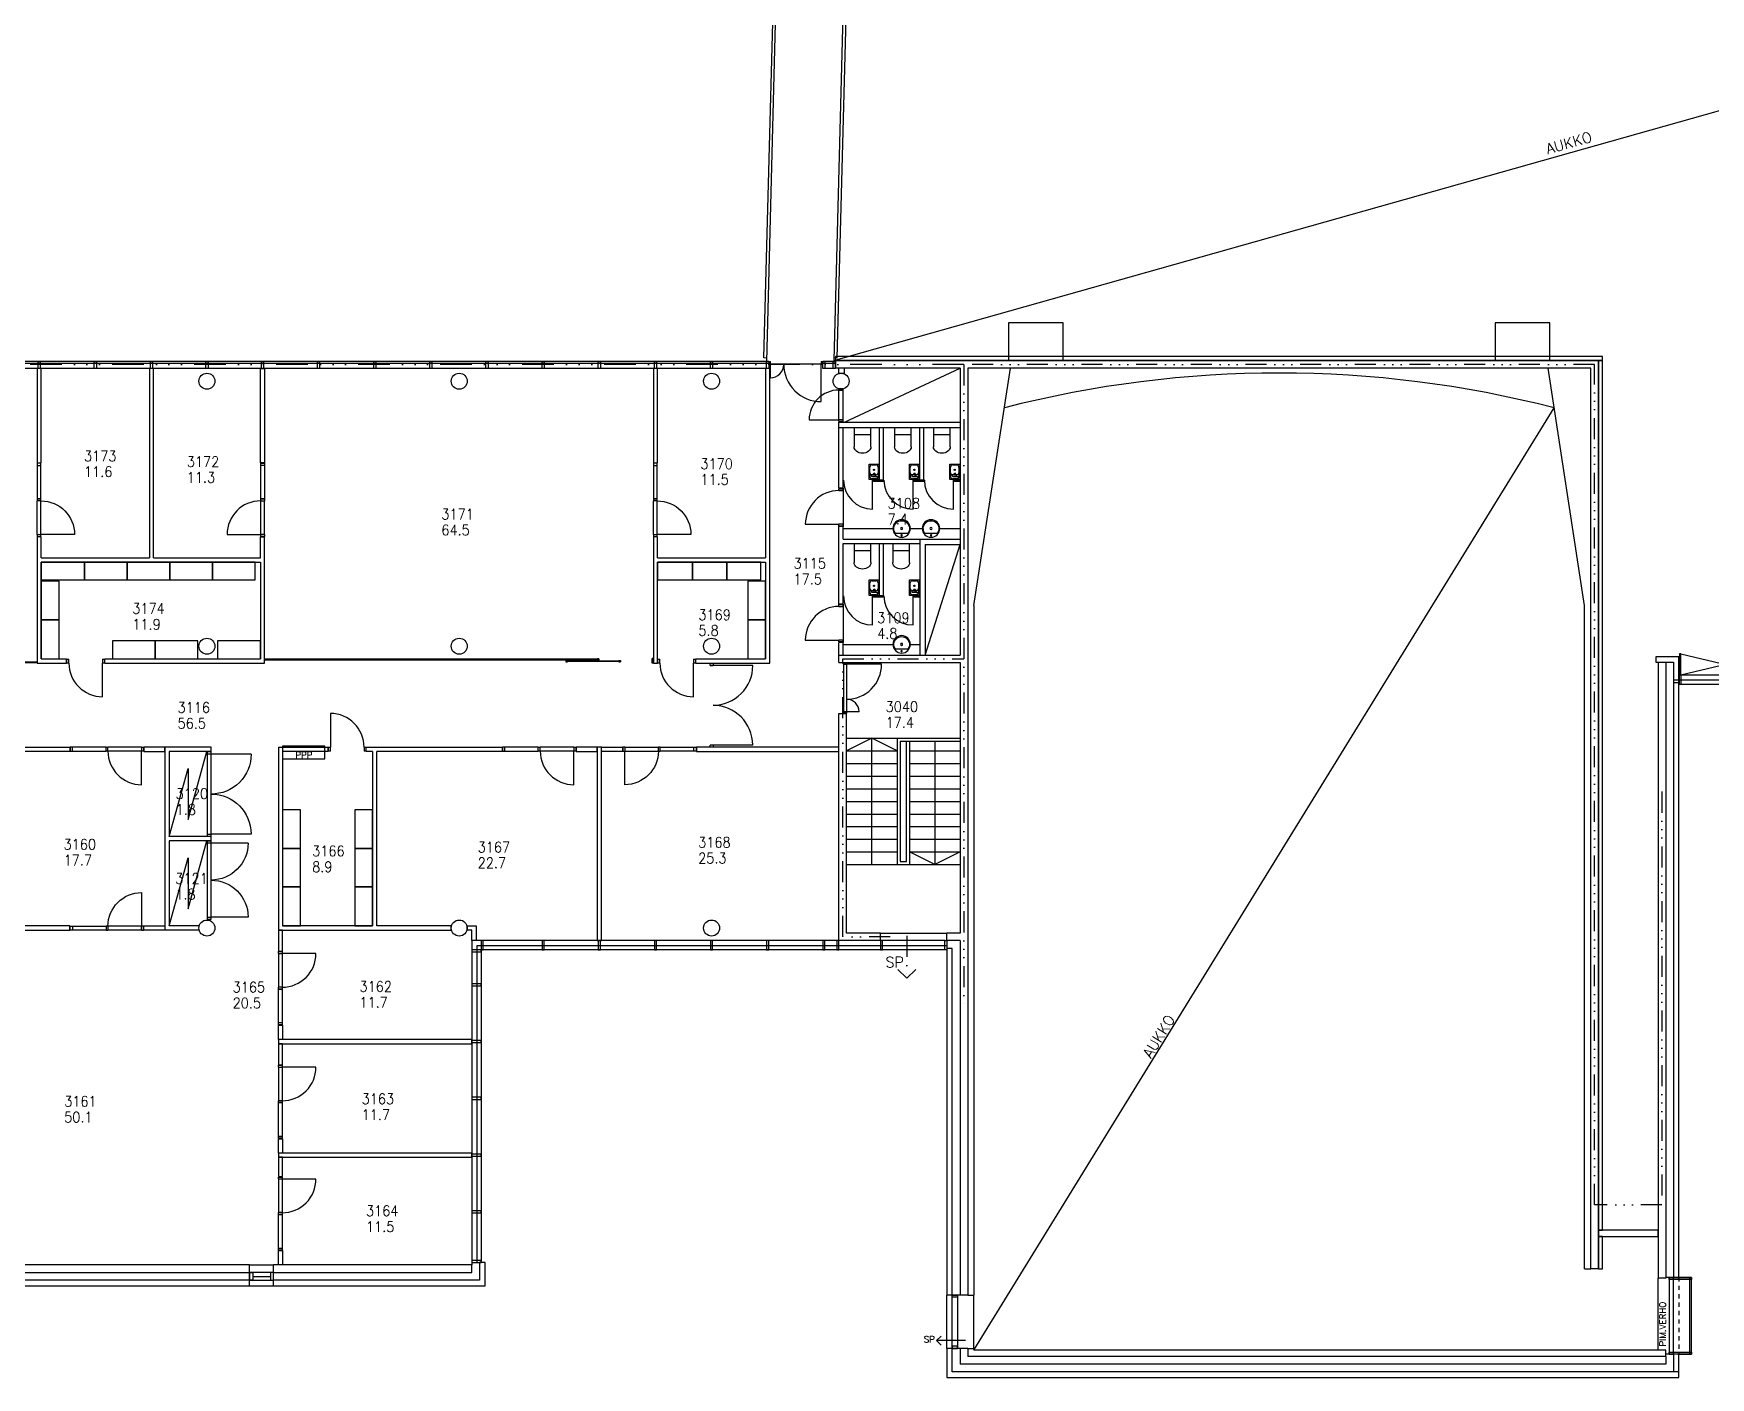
# Model space of a CAD drawing. Extents: x -405 to 153753, y -2585 to 66147.
# Drawn here: x 79876 to 119754, y -2585 to 29366 of the extents above; entities that cross this region are included whole.
import ezdxf
from ezdxf.enums import TextEntityAlignment as Align

# ---------------------------------------------------------------- set-up
doc = ezdxf.new("R2010")
doc.units = 0
doc.header["$LTSCALE"] = 100
doc.header["$MEASUREMENT"] = 0
doc.linetypes.add('KL', pattern=[2, 1, -1])
doc.linetypes.add('PALOALUE', pattern=[13, 5, -2, 0, -2, 0, -2, 0, -2])
doc.layers.get('0').update_dxf_attribs({"linetype": 'CONTINUOUS'})
for name, color, linetype in [('ART1100T0', 7, 'CONTINUOUS'), ('ART1100T3', 7, 'CONTINUOUS'), ('ART1100TB', 7, 'CONTINUOUS'), ('M00402', 8, 'CONTINUOUS'), ('M06001', 7, 'CONTINUOUS'), ('M06037', 8, 'CONTINUOUS'), ('M06041', 8, 'CONTINUOUS'), ('M06051', 3, 'CONTINUOUS'), ('m06080', 8, 'CONTINUOUS'), ('M06081', 8, 'CONTINUOUS'), ('PALOOS', 1, 'PALOALUE')]:
    doc.layers.add(name, color=color, linetype=linetype)
doc.styles.add('ROMANS', font='romans.shx')
doc.styles.get("Standard").update_dxf_attribs({"font": 'simplex.shx'})

# ---------------------------------------------------------------- blocks, each defined once
blk = doc.blocks.new('SALAMA')
at = {"layer": 'M00402'}
blk.add_lwpolyline([(0, 0), (0.5, 0.8), (0.5, 0.2), (1, 1)], dxfattribs=at)
blk = doc.blocks.new('LVIIST')
for p, q in [((-0.5, 0.02), (-0.5, 0.761)), ((0.5, 0.761), (0.5, 0.02)), ((-0.5, 0.283), (0.5, 0.283)), ((0.5, 0.02), (-0.5, 0.02))]:
    blk.add_line(p, q)
blk.add_ellipse((0, 0.761), major_axis=(-0.5, 0), ratio=0.517739, start_param=3.141593, end_param=6.283185)
at = {"width": 0.76195, "flags": 1}
blk.add_attdef('LVIKAL', text='', height=0.212, dxfattribs=at).set_placement((-0.389, 0.05), (0.379, 0.05), align=Align.FIT)
blk = doc.blocks.new('KKUPPI_P')
at = {"linetype": 'Continuous'}
for p, q in [((-380, -245), (-380, -10)), ((-380, -10), (-10, -10)), ((-10, -245), (-380, -245)), ((-360, -175), (-360, -80)), ((-310, -30), (-175, -30)), ((-175, -225), (-310, -225)), ((-175, -30), (-80, -30)), ((-175, -225), (-80, -225)), ((-125, -80), (-125, -175)), ((-30, -80), (-30, -175)), ((-10, -10), (-10, -245))]:
    blk.add_line(p, q, dxfattribs=at)
for p, q in [((-168, -110), (-125, -153)), ((-80, -65), (-163, -148)), ((-151, -93), (-108, -136)), ((-80, -65), (-80, -167))]:
    blk.add_line(p, q)
for centre, radius in [((-242, -128), 14.1), ((-80, -65), 10)]:
    blk.add_circle(centre, radius, dxfattribs=at)
for centre, start, end in [((-310, -80), 90, 180), ((-310, -175), 180, 270), ((-175, -80), 0, 90), ((-175, -175), 270, 0), ((-80, -80), 0, 90), ((-80, -175), 270, 0)]:
    blk.add_arc(centre, 50, start, end, dxfattribs=at)
at = {"extrusion": (0, 0, -1)}
for centre, major_axis, start_param, end_param in [((-119, -189), (-13.3, 12.5), -1.446157, 1.474955), ((-125, -203), (-5.71, 5.37), 0.050634, 6.193979), ((-100, -163), (-15.7, 14.8), 2.496992, 4.616547)]:
    blk.add_ellipse(centre, major_axis=major_axis, ratio=0.8, start_param=start_param, end_param=end_param, dxfattribs=at)
blk = doc.blocks.new('pyöreä_allas')
blk.add_lwpolyline([(63, 322, 2.070197), (352, 322)], format="xyb", close=True)
for centre, radius in [((207, 207), 208), ((207, 207), 25), ((207, 367), 15)]:
    blk.add_circle(centre, radius)
blk = doc.blocks.new('VAR1X1')
blk.add_lwpolyline([(-0.168, -0.256), (0.832, -0.256), (0.832, 0.744), (-0.168, 0.744)], close=True)
blk = doc.blocks.new('aioa_huone')
at = {"layer": 'ART1100T0', "width": 0.9}
blk.add_attdef('HNENUM', (56, 73), '', height=250, dxfattribs=at)
at = {"layer": 'ART1100T3', "width": 0.9}
blk.add_attdef('HNEALA', (56, -302), '', height=250, dxfattribs=at)

msp = doc.modelspace()

# ---------------------------------------------------------------- linework, layer by layer
at = {"layer": 'M00402'}
for p, q in [((98911, 21590), (138503, 32774)), ((99160, 20130), (101910, 21410)), ((102240, -1940), (116037, 20467)), ((101080, 14590), (101910, 17215))]:
    msp.add_line(p, q, dxfattribs=at)
for points in [[(103063, 21590), (104363, 21590), (104363, 22490), (103063, 22490)], [(114637, 21590), (115937, 21590), (115937, 22490), (114637, 22490)]]:
    msp.add_lwpolyline(points, close=True, dxfattribs=at)
at = {"layer": 'M06001'}
for p, q in [((117090, 21590), (98945, 21600)), ((98945, 21410), (98945, 21590)), ((117090, 0), (117090, 21590)), ((82730, 21400), (82630, 21400)), ((82630, 21400), (82630, 16900)), ((82730, 16900), (82730, 21400)), ((97385, 21400), (97285, 21400)), ((97285, 21400), (97285, 16900)), ((97385, 14400), (97385, 21400)), ((101910, 21410), (98945, 21410)), ((99030, 21283), (99030, 21410)), ((99160, 21283), (99030, 21283)), ((99160, 21283), (99160, 21410)), ((101910, 21410), (101910, 14590)), ((102090, 21410), (102090, -625)), ((116910, 21410), (102090, 21410)), ((116910, 0), (116910, 21410)), ((99030, 18555), (99030, 20130)), ((99030, 20130), (101910, 20130)), ((99030, 20000), (101910, 20000)), ((99130, 18555), (99130, 20000)), ((99990, 18750), (99990, 20000)), ((100090, 18750), (100090, 20000)), ((100950, 18750), (100950, 20000)), ((101050, 18750), (101050, 20000)), ((99830, 18750), (99830, 18726)), ((100100, 18750), (99830, 18750)), ((100100, 18726), (100100, 18750)), ((100790, 18750), (100790, 18726)), ((101060, 18750), (100790, 18750)), ((101060, 18726), (101060, 18750)), ((101750, 18750), (101750, 18726)), ((101910, 18750), (101750, 18750)), ((101910, 18726), (101910, 18750)), ((99130, 18555), (99030, 18555)), ((99830, 18726), (100100, 18726)), ((100790, 18726), (101060, 18726)), ((101750, 18726), (101910, 18726)), ((99130, 17645), (99030, 17645)), ((99030, 15800), (99030, 17645)), ((99130, 17345), (99130, 17645)), ((79960, 17400), (79960, 14400)), ((80060, 17400), (79960, 17400)), ((80060, 16900), (80060, 17400)), ((85270, 16900), (85270, 17400)), ((85270, 17400), (85370, 17400)), ((85370, 14400), (85370, 17400)), ((94615, 17400), (94615, 14400)), ((94715, 17400), (94615, 17400)), ((94715, 16900), (94715, 17400)), ((99130, 17345), (101910, 17345)), ((99130, 17245), (100950, 17245)), ((99130, 15800), (99130, 17245)), ((99990, 15995), (99990, 17245)), ((100090, 15995), (100090, 17245)), ((100950, 17345), (100950, 14590)), ((101080, 17215), (101080, 14590)), ((101080, 17215), (101910, 17215)), ((80060, 16900), (82630, 16900)), ((80060, 16800), (85270, 16800)), ((80060, 14500), (80060, 16800)), ((82730, 16900), (85270, 16900)), ((85270, 16800), (85270, 14500)), ((94715, 16900), (97285, 16900)), ((94715, 16800), (97285, 16800)), ((94715, 14400), (94715, 16800)), ((97285, 16800), (97285, 14500)), ((99830, 15995), (99830, 15971)), ((100100, 15995), (99830, 15995)), ((99830, 15971), (100100, 15971)), ((100100, 15971), (100100, 15995)), ((100790, 15995), (100790, 15971)), ((100950, 15995), (100790, 15995)), ((100790, 15971), (100950, 15971)), ((100950, 15971), (100950, 15995)), ((99130, 15800), (99030, 15800)), ((102240, 15765), (102240, -625)), ((116760, 0), (116760, 15765)), ((99030, 14590), (99030, 14890)), ((99130, 14890), (99030, 14890)), ((99130, 14590), (99130, 14890)), ((79960, 14400), (80660, 14400)), ((80060, 14500), (80660, 14500)), ((80660, 14400), (80660, 14500)), ((81570, 14400), (81570, 14500)), ((81570, 14500), (85270, 14500)), ((81570, 14400), (85370, 14400)), ((94615, 14400), (94715, 14400)), ((95625, 14500), (97285, 14500)), ((95625, 14400), (95625, 14500)), ((95625, 14400), (97385, 14400)), ((99030, 14590), (101910, 14590)), ((99030, 14410), (99030, 14590)), ((99030, 14410), (101910, 14410)), ((101910, 14410), (101910, 7980)), ((118510, 14410), (118510, -225)), ((118690, 14410), (118510, 14410)), ((118690, 14410), (118690, -225)), ((118875, 14000), (119005, 14000)), ((119005, 14120), (127645, 14120)), ((119005, 14000), (127645, 14000)), ((118875, 13935), (119005, 13935)), ((119005, 13900), (127645, 13900)), ((99030, 7800), (99030, 13200)), ((99030, 13200), (99210, 13200)), ((99210, 7980), (99210, 13200)), ((84100, 12400), (83000, 12400)), ((83000, 12400), (83000, 8050)), ((84100, 12300), (84100, 12400)), ((85700, 12400), (85700, 8050)), ((85700, 12400), (86880, 12400)), ((86880, 12300), (86880, 12400)), ((87790, 12300), (87790, 12400)), ((87790, 12400), (91020, 12400)), ((91020, 12400), (91020, 12300)), ((83100, 12300), (83100, 10275)), ((84100, 12300), (83100, 12300)), ((85800, 12300), (85800, 8150)), ((86880, 12300), (85800, 12300)), ((87940, 12300), (87790, 12300)), ((87940, 12300), (87940, 8150)), ((88040, 8150), (88040, 12300)), ((91020, 12300), (88040, 12300)), ((84100, 10275), (83100, 10275)), ((84100, 10175), (83100, 10175)), ((83100, 10175), (83100, 8150)), ((84100, 10175), (84100, 10275)), ((83817, 8050), (83000, 8050)), ((83817, 8150), (83100, 8150)), ((85700, 8050), (89810, 8050)), ((87940, 8150), (85800, 8150)), ((89810, 8150), (88040, 8150)), ((89810, 8050), (89810, 8150)), ((100015, 7980), (99210, 7980)), ((100015, 7800), (100015, 7980)), ((100015, 7980), (101595, 7980)), ((101910, 7980), (101595, 7980)), ((101595, 7800), (101595, 7980)), ((100015, 7800), (99030, 7800)), ((101910, 7800), (101595, 7800)), ((101910, 7800), (101910, -625)), ((85015, -90), (85015, 90)), ((85015, 90), (85585, 90)), ((85585, -90), (85585, 90)), ((85015, -405), (85015, -275)), ((85090, -183), (85510, -183)), ((85585, -405), (85585, -275)), ((116760, 0), (116910, 0)), ((117090, 0), (116910, 0)), ((118690, -225), (118510, -225)), ((118510, -1940), (118510, -225)), ((119005, -205), (118690, -205)), ((85015, -405), (85585, -405)), ((101910, -625), (101595, -625)), ((101595, -1895), (101595, -625)), ((102090, -625), (101910, -625)), ((102090, -625), (102240, -625)), ((102235, -1895), (102235, -625)), ((101350, -1709), (101457, -1603)), ((102038, -1709), (101350, -1709)), ((101350, -1709), (101457, -1815)), ((101956, -1895), (101595, -1895)), ((102090, -1895), (101910, -1895)), ((101910, -1895), (101910, -2270)), ((102090, -1895), (102240, -1895)), ((102090, -1895), (102090, -2090)), ((102240, -1895), (102240, -1940)), ((118690, -1940), (102240, -1940)), ((118690, -2090), (118690, -1940)), ((118690, -2270), (101910, -2270)), ((118690, -2090), (102090, -2090)), ((119005, -2035), (118690, -2035)), ((118690, -2090), (118690, -2270))]:
    msp.add_line(p, q, dxfattribs=at)
at = {"layer": 'M06001', "linetype": 'Continuous'}
for p, q in [((102240, 15765), (103108, 21410)), ((116760, 15765), (115892, 21410))]:
    msp.add_line(p, q, dxfattribs=at)
at = {"layer": 'M06001', "linetype": 'KL'}
msp.add_line((119005, -205), (119005, -2035), dxfattribs=at)
at = {"layer": 'M06001'}
for points in [[(97360, 21400), (72300, 21400), (72300, 29110)], [(97360, 21520), (72420, 21520), (72420, 29055)], [(97360, 21570), (72470, 21570), (72470, 29055)], [(98945, 21570), (98645, 21570)], [(98945, 21520), (98645, 21520)], [(98945, 21400), (98645, 21400)], [(119005, -205), (119005, 14550), (118455, 14550), (118455, 14420), (118875, 14420), (118875, -205)], [(101545, 7800), (90300, 7800), (90300, 90)], [(101595, 7680), (90420, 7680), (90420, 145)], [(101595, 7580), (90520, 7580), (90520, 145)], [(101725, -625), (101725, 7615), (101595, 7615), (101595, -625)], [(85700, 5450), (85700, 5790), (85800, 5790), (85800, 5450)], [(85700, 2750), (85700, 3090), (85800, 3090), (85800, 2750)], [(85700, 90), (85700, 430), (85800, 430), (85800, 90)], [(85015, -275), (77515, -275), (77515, 145), (77385, 145), (77385, -405), (85015, -405)], [(85015, 90), (77700, 90), (77700, -90), (85015, -90)], [(85585, -405), (90615, -405), (90615, 145), (90485, 145), (90485, -275), (85585, -275)], [(85585, -90), (90300, -90), (90300, 90), (85585, 90)], [(118875, -1985), (118875, -205), (118775, -205), (118775, -2035), (118875, -2035), (118875, -1985)], [(118975, -2035), (119105, -2035), (119305, -2035), (119305, -205), (118975, -205)], [(101595, -1895), (101595, -2585), (119005, -2585), (119005, -2455), (101725, -2455), (101725, -1895)], [(118875, -2035), (118875, -2455)], [(119005, -2455), (119005, -2035)]]:
    msp.add_lwpolyline(points, dxfattribs=at)
for points in [[(79985, 21400), (79985, 21570), (80035, 21570), (80035, 21400)], [(81320, 21400), (81320, 21570), (81370, 21570), (81370, 21400)], [(82655, 21400), (82655, 21570), (82705, 21570), (82705, 21400)], [(83975, 21400), (83975, 21570), (84025, 21570), (84025, 21400)], [(85295, 21400), (85295, 21570), (85345, 21570), (85345, 21400)], [(86630, 21400), (86630, 21570), (86680, 21570), (86680, 21400)], [(87965, 21400), (87965, 21570), (88015, 21570), (88015, 21400)], [(89300, 21400), (89300, 21570), (89350, 21570), (89350, 21400)], [(90635, 21400), (90635, 21570), (90685, 21570), (90685, 21400)], [(91970, 21400), (91970, 21570), (92020, 21570), (92020, 21400)], [(93305, 21400), (93305, 21570), (93355, 21570), (93355, 21400)], [(94640, 21400), (94640, 21570), (94690, 21570), (94690, 21400)], [(95975, 21400), (95975, 21570), (96025, 21570), (96025, 21400)], [(97310, 21400), (97310, 21570), (97360, 21570), (97360, 21400)], [(98645, 21400), (98645, 21570), (98695, 21570), (98695, 21400)], [(98895, 21400), (98895, 21570), (98945, 21570), (98945, 21400)], [(80060, 19160), (80060, 21400), (79960, 21400), (79960, 19160)], [(85270, 19160), (85270, 21400), (85370, 21400), (85370, 19160)], [(94715, 19160), (94715, 21400), (94615, 21400), (94615, 19160)], [(119010, 13900), (119060, 13900), (119060, 14120), (119010, 14120)], [(80740, 12400), (80740, 12300), (78725, 12300), (78725, 12400)], [(82500, 12400), (82500, 12300), (83000, 12300), (83000, 12400)], [(92780, 12400), (92780, 12300), (93280, 12300), (93280, 12400)], [(93280, 7800), (93380, 7800), (93380, 12400), (93280, 12400)], [(93880, 12400), (93880, 12300), (93380, 12300), (93380, 12400)], [(95640, 12400), (95640, 12300), (99030, 12300), (99030, 12400)], [(80740, 8050), (80740, 8150), (78190, 8150), (78190, 8050)], [(82500, 8050), (82500, 8150), (83000, 8150), (83000, 8050)], [(85700, 7550), (85800, 7550), (85800, 8050), (85700, 8050)], [(90300, 7800), (90300, 8050), (90190, 8050), (90190, 8150), (90300, 8150), (90400, 8150), (90400, 7800)], [(90300, 7530), (90520, 7530), (90520, 7580), (90300, 7580)], [(90520, 7800), (90520, 7580), (90570, 7580), (90570, 7800)], [(91970, 7800), (91970, 7580), (92020, 7580), (92020, 7800)], [(93305, 7800), (93305, 7580), (93355, 7580), (93355, 7800)], [(94640, 7800), (94640, 7580), (94690, 7580), (94690, 7800)], [(95975, 7800), (95975, 7580), (96025, 7580), (96025, 7800)], [(97310, 7800), (97310, 7580), (97360, 7580), (97360, 7800)], [(98645, 7800), (98645, 7580), (98695, 7580), (98695, 7800)], [(98980, 7800), (98980, 7580), (99030, 7580), (99030, 7800)], [(100015, 7800), (100015, 7580), (100065, 7580), (100065, 7800)], [(101595, 7800), (101595, 7580), (101545, 7580), (101545, 7800)], [(90300, 6725), (90520, 6725), (90520, 6775), (90300, 6775)], [(85700, 5350), (90300, 5350), (90300, 5450), (85700, 5450)], [(85700, 4850), (85800, 4850), (85800, 5350), (85700, 5350)], [(90300, 5375), (90520, 5375), (90520, 5425), (90300, 5425)], [(90300, 4025), (90520, 4025), (90520, 4075), (90300, 4075)], [(85700, 2650), (90300, 2650), (90300, 2750), (85700, 2750)], [(85700, 2190), (85800, 2190), (85800, 2650), (85700, 2650)], [(90300, 2675), (90520, 2675), (90520, 2725), (90300, 2725)], [(90300, 1325), (90520, 1325), (90520, 1375), (90300, 1375)], [(117090, 770), (118510, 770), (118510, 920), (117090, 920)], [(90300, 145), (90520, 145), (90520, 195), (90300, 195)], [(85015, -90), (85090, -90), (85090, -275), (85015, -275)], [(85015, -275), (85585, -275), (85585, -90), (85015, -90)], [(85510, -275), (85585, -275), (85585, -90), (85510, -90)], [(118775, -255), (118775, -205), (119305, -205), (119305, -255)], [(119305, -2035), (119305, -205), (119255, -205), (119255, -2035)], [(101725, -1895), (101725, -625), (101845, -625), (101845, -1895)], [(101845, -625), (101845, -675), (101725, -675), (101725, -625)], [(101845, -1895), (101845, -1845), (101725, -1845), (101725, -1895)], [(118775, -2035), (118775, -1985), (119305, -1985), (119305, -2035)]]:
    msp.add_lwpolyline(points, close=True, dxfattribs=at)
for centre in [(84000, 21100), (90000, 21100), (96000, 21100), (99080, 21100), (84000, 14800), (90000, 14800), (96000, 14800), (84000, 8100), (90000, 8100), (96000, 8100)]:
    msp.add_circle(centre, 190, dxfattribs=at)
at = {"layer": 'M06001', "linetype": 'Continuous'}
msp.add_arc((109500, -4912), 26207, 75.5558, 104.4442, dxfattribs=at)
at = {"layer": 'M06037'}
for p, q in [((97245, 21652), (97529, 32502)), ((97313, 21570), (97601, 32580)), ((98914, 21590), (99137, 30107)), ((98985, 21650), (99205, 30039)), ((97315, 21650), (97245, 21652)), ((98985, 21650), (98915, 21652)), ((97360, 21510), (98645, 21510)), ((99130, 18555), (99130, 17645)), ((99130, 15800), (99130, 14890)), ((85370, 14497), (93284, 14497)), ((85370, 14492), (93292, 14492)), ((85370, 14482), (93292, 14482)), ((85370, 14476), (93284, 14476)), ((92533, 14427), (92533, 14427)), ((93322, 14503), (93284, 14503)), ((93284, 14503), (93284, 14472)), ((93322, 14471), (93284, 14472)), ((93292, 14492), (93292, 14482)), ((93322, 14503), (93322, 14471)), ((99210, 12610), (101910, 12610)), ((99810, 9610), (99810, 12610)), ((100410, 12610), (100410, 9610)), ((101910, 12535), (100485, 12535)), ((100485, 12535), (100485, 9685)), ((100635, 9685), (100635, 12535)), ((100710, 12535), (100710, 9610)), ((101310, 12535), (101310, 9610)), ((99210, 12310), (100410, 12310)), ((99210, 12010), (100410, 12010)), ((100710, 12310), (101910, 12310)), ((100710, 12010), (101910, 12010)), ((99210, 11710), (100410, 11710)), ((100710, 11710), (101910, 11710)), ((99210, 11410), (100410, 11410)), ((100710, 11410), (101910, 11410)), ((99210, 11110), (100410, 11110)), ((99210, 10810), (100410, 10810)), ((100710, 11110), (101910, 11110)), ((100710, 10810), (101910, 10810)), ((99210, 10510), (100410, 10510)), ((100710, 10510), (101910, 10510)), ((99210, 10210), (100410, 10210)), ((100710, 10210), (101910, 10210)), ((99210, 9910), (100410, 9910)), ((99210, 9610), (101910, 9610)), ((100485, 9685), (100635, 9685)), ((100710, 9910), (101910, 9910))]:
    msp.add_line(p, q, dxfattribs=at)
for points in [[(100410, 12310), (99810, 12610), (99210, 12310)], [(101910, 9910), (101310, 9610), (100710, 9910)]]:
    msp.add_lwpolyline(points, dxfattribs=at)
at = {"layer": 'M06041'}
msp.add_lwpolyline([(119020, 14120), (119050, 14120), (119050, 14620), (119020, 14620)], close=True, dxfattribs=at)
for points in [[(119050, 14120), (121150, 14620), (125500, 14620), (127600, 14120)], [(119050, 14620), (121150, 14120)]]:
    msp.add_lwpolyline(points, dxfattribs=at)
at = {"layer": 'M06051'}
for p, q in [((97370, 21500), (97370, 21570)), ((97370, 21570), (97402, 21570)), ((97402, 21500), (97402, 21570)), ((98603, 21570), (98603, 21500)), ((98603, 21570), (98635, 21570)), ((98635, 21570), (98635, 21500)), ((97402, 21500), (97370, 21500)), ((97402, 21184), (97402, 21500)), ((98635, 21500), (98603, 21500)), ((98603, 20614), (98603, 21500)), ((99030, 20930), (99122, 20930)), ((99030, 20890), (99030, 20930)), ((99030, 20890), (99122, 20890)), ((99030, 20179), (99030, 20890)), ((99122, 20930), (99122, 20890)), ((99122, 20890), (99122, 20179)), ((98319, 20179), (99030, 20179)), ((99030, 20140), (99030, 20179)), ((99122, 20179), (99030, 20179)), ((99122, 20140), (99030, 20140)), ((99122, 20179), (99122, 20140)), ((80052, 19150), (79960, 19150)), ((79960, 19150), (79960, 18300)), ((80052, 18300), (80052, 19150)), ((85278, 18300), (85278, 19150)), ((85278, 19150), (85370, 19150)), ((85370, 19150), (85370, 18300)), ((94707, 19150), (94615, 19150)), ((94615, 19150), (94615, 18300)), ((94707, 18300), (94707, 19150)), ((79960, 19100), (80052, 19100)), ((85370, 19100), (85278, 19100)), ((94615, 19100), (94707, 19100)), ((99828, 18060), (99828, 18750)), ((100790, 18060), (100790, 18750)), ((101750, 18060), (101750, 18750)), ((99030, 18545), (99122, 18545)), ((99030, 18501), (99030, 18545)), ((99030, 18501), (99122, 18501)), ((99122, 18545), (99122, 18501)), ((80052, 18300), (79960, 18300)), ((79960, 18300), (79960, 18255)), ((79960, 18300), (80052, 18300)), ((80052, 18255), (79960, 18255)), ((79960, 17454), (79960, 18255)), ((80052, 18255), (80052, 18300)), ((80052, 17454), (80052, 18255)), ((85278, 18300), (85370, 18300)), ((85278, 18255), (85278, 18300)), ((85370, 18300), (85278, 18300)), ((85278, 18255), (85370, 18255)), ((85278, 17454), (85278, 18255)), ((85370, 18300), (85370, 18255)), ((85370, 17454), (85370, 18255)), ((94707, 18300), (94615, 18300)), ((94615, 18300), (94615, 18255)), ((94615, 18300), (94707, 18300)), ((94707, 18255), (94615, 18255)), ((94615, 17454), (94615, 18255)), ((94707, 18255), (94707, 18300)), ((94707, 17454), (94707, 18255)), ((98229, 17700), (99030, 17700)), ((99030, 17655), (99030, 17700)), ((99122, 17700), (99030, 17700)), ((99122, 17655), (99030, 17655)), ((99122, 17700), (99122, 17655)), ((79960, 17454), (80052, 17454)), ((79960, 17454), (79960, 17410)), ((79960, 17410), (80052, 17410)), ((80052, 17410), (80052, 17454)), ((80853, 17454), (80052, 17454)), ((84477, 17454), (85278, 17454)), ((85278, 17410), (85278, 17454)), ((85370, 17454), (85278, 17454)), ((85370, 17410), (85278, 17410)), ((85370, 17454), (85370, 17410)), ((94615, 17454), (94707, 17454)), ((94615, 17454), (94615, 17410)), ((94615, 17410), (94707, 17410)), ((94707, 17410), (94707, 17454)), ((95508, 17454), (94707, 17454)), ((99828, 15305), (99828, 15995)), ((100790, 15305), (100790, 15995)), ((99030, 15790), (99122, 15790)), ((99030, 15746), (99030, 15790)), ((99030, 15746), (99122, 15746)), ((99122, 15790), (99122, 15746)), ((98229, 14945), (99030, 14945)), ((99030, 14900), (99030, 14945)), ((99122, 14945), (99030, 14945)), ((99122, 14900), (99030, 14900)), ((99122, 14945), (99122, 14900)), ((79960, 14420), (78660, 14420)), ((79960, 14405), (78660, 14405)), ((80670, 14400), (80670, 14492)), ((80670, 14492), (80715, 14492)), ((80715, 14400), (80670, 14400)), ((80715, 14400), (80715, 14492)), ((81516, 14492), (81516, 14400)), ((81516, 14492), (81560, 14492)), ((81560, 14400), (81516, 14400)), ((81516, 13599), (81516, 14400)), ((81560, 14492), (81560, 14400)), ((92532, 14458), (92570, 14458)), ((92532, 14458), (92533, 14426)), ((92533, 14426), (92570, 14426)), ((93803, 14449), (92562, 14446)), ((92562, 14446), (92562, 14436)), ((93803, 14439), (92562, 14436)), ((92570, 14458), (92570, 14426)), ((93795, 14460), (93833, 14460)), ((93795, 14460), (93795, 14428)), ((93795, 14428), (93833, 14428)), ((93803, 14449), (93803, 14439)), ((93833, 14460), (93833, 14428)), ((94615, 14505), (94585, 14505)), ((94585, 14400), (94585, 14505)), ((94585, 14505), (94585, 14450)), ((94615, 14400), (94585, 14400)), ((94615, 14400), (94615, 14505)), ((94725, 14400), (94725, 14492)), ((94725, 14492), (94770, 14492)), ((94770, 14400), (94725, 14400)), ((94770, 14400), (94770, 14492)), ((95571, 14492), (95571, 14400)), ((95571, 14492), (95615, 14492)), ((95615, 14400), (95571, 14400)), ((95571, 13599), (95571, 14400)), ((95615, 14492), (95615, 14400)), ((95965, 14390), (96035, 14390)), ((95965, 14340), (95965, 14390)), ((96035, 14390), (96035, 14340)), ((99140, 14400), (99210, 14400)), ((99140, 14371), (99140, 14400)), ((99140, 14371), (99210, 14371)), ((99140, 14371), (99140, 13240)), ((99210, 14400), (99210, 14371)), ((99210, 14371), (99210, 13240)), ((100043, 14371), (99210, 14371)), ((95965, 14340), (96035, 14340)), ((96980, 14340), (96035, 14340)), ((86935, 13201), (86935, 12400)), ((99140, 13210), (99140, 13240)), ((99210, 13240), (99140, 13240)), ((99210, 13210), (99140, 13210)), ((99210, 13240), (99210, 13210)), ((99508, 13240), (99210, 13240)), ((81600, 12400), (80750, 12400)), ((80750, 12400), (80750, 12308)), ((80800, 12308), (80800, 12400)), ((81600, 12308), (81600, 12400)), ((81600, 12400), (81645, 12400)), ((81600, 12308), (81600, 12400)), ((81645, 12308), (81645, 12400)), ((82446, 12400), (81645, 12400)), ((82446, 12400), (82446, 12308)), ((82446, 12400), (82490, 12400)), ((82490, 12400), (82490, 12308)), ((86890, 12308), (86890, 12400)), ((86890, 12400), (86935, 12400)), ((86935, 12308), (86935, 12400)), ((87736, 12400), (87736, 12308)), ((87736, 12400), (87780, 12400)), ((87780, 12400), (87780, 12308)), ((91880, 12400), (91030, 12400)), ((91030, 12400), (91030, 12308)), ((91080, 12308), (91080, 12400)), ((91880, 12308), (91880, 12400)), ((91880, 12400), (91925, 12400)), ((91880, 12308), (91880, 12400)), ((91925, 12308), (91925, 12400)), ((92726, 12400), (91925, 12400)), ((92726, 12400), (92726, 12308)), ((92726, 12400), (92770, 12400)), ((92770, 12400), (92770, 12308)), ((93890, 12400), (93890, 12308)), ((93935, 12400), (93890, 12400)), ((93935, 12400), (93935, 12308)), ((93935, 12400), (94736, 12400)), ((94780, 12400), (94736, 12400)), ((94736, 12308), (94736, 12400)), ((94780, 12308), (94780, 12400)), ((94780, 12308), (94780, 12400)), ((94780, 12400), (95630, 12400)), ((95580, 12308), (95580, 12400)), ((95630, 12400), (95630, 12308)), ((95965, 12400), (95965, 12450)), ((96035, 12450), (95965, 12450)), ((96035, 12400), (95965, 12400)), ((96035, 12450), (96035, 12400)), ((96980, 12450), (96035, 12450)), ((80750, 12308), (81600, 12308)), ((81645, 12308), (81600, 12308)), ((82446, 12308), (81645, 12308)), ((82490, 12308), (82446, 12308)), ((82446, 11507), (82446, 12308)), ((84100, 12285), (84008, 12285)), ((84008, 12285), (84008, 12235)), ((84100, 12235), (84008, 12235)), ((84008, 12235), (84008, 10335)), ((84100, 12235), (84100, 12285)), ((84100, 10335), (84100, 12235)), ((85050, 12235), (84100, 12235)), ((86935, 12308), (86890, 12308)), ((87780, 12308), (87736, 12308)), ((91030, 12308), (91880, 12308)), ((91925, 12308), (91880, 12308)), ((92726, 12308), (91925, 12308)), ((92770, 12308), (92726, 12308)), ((92726, 11507), (92726, 12308)), ((93890, 12308), (93935, 12308)), ((93935, 12308), (94736, 12308)), ((93935, 11507), (93935, 12308)), ((94736, 12308), (94780, 12308)), ((95630, 12308), (94780, 12308)), ((84008, 10335), (84100, 10335)), ((84008, 10335), (84008, 10285)), ((84008, 10285), (84100, 10285)), ((84100, 10164), (84008, 10164)), ((84008, 10164), (84008, 10118)), ((84100, 10118), (84008, 10118)), ((84008, 10118), (84008, 8360)), ((84100, 10285), (84100, 10335)), ((85050, 10335), (84100, 10335)), ((84100, 10118), (84100, 10164)), ((84100, 8360), (84100, 10118)), ((84979, 10118), (84100, 10118)), ((82446, 8943), (82446, 8142)), ((80750, 8050), (80750, 8142)), ((80750, 8142), (81600, 8142)), ((81600, 8050), (80750, 8050)), ((80800, 8142), (80800, 8050)), ((81600, 8142), (81600, 8050)), ((81645, 8142), (81600, 8142)), ((81600, 8142), (81600, 8050)), ((81600, 8050), (81645, 8050)), ((81645, 8142), (81645, 8050)), ((82446, 8142), (81645, 8142)), ((82446, 8050), (81645, 8050)), ((82490, 8142), (82446, 8142)), ((82446, 8050), (82446, 8142)), ((82446, 8050), (82490, 8050)), ((82490, 8050), (82490, 8142)), ((84008, 8360), (84100, 8360)), ((84008, 8360), (84008, 8314)), ((84008, 8314), (84100, 8314)), ((84100, 8314), (84100, 8360)), ((84979, 8360), (84100, 8360)), ((85700, 7540), (85792, 7540)), ((85700, 7495), (85700, 7540)), ((85700, 7495), (85792, 7495)), ((85700, 7495), (85700, 6694)), ((85792, 7540), (85792, 7495)), ((85792, 7495), (85792, 6694)), ((86593, 7493), (85792, 7493)), ((85792, 6694), (85700, 6694)), ((85700, 6650), (85700, 6694)), ((85792, 6650), (85700, 6650)), ((85700, 6650), (85792, 6650)), ((85700, 5800), (85700, 6650)), ((85792, 6694), (85792, 6650)), ((85792, 6650), (85792, 5800)), ((85700, 5850), (85792, 5850)), ((85792, 5800), (85700, 5800)), ((85700, 4840), (85792, 4840)), ((85700, 4795), (85700, 4840)), ((85700, 4795), (85792, 4795)), ((85700, 4795), (85700, 3994)), ((85792, 4840), (85792, 4795)), ((85792, 4795), (85792, 3994)), ((86593, 4793), (85792, 4793)), ((85792, 3994), (85700, 3994)), ((85700, 3950), (85700, 3994)), ((85792, 3994), (85792, 3950)), ((85792, 3950), (85700, 3950)), ((85700, 3950), (85792, 3950)), ((85700, 3100), (85700, 3950)), ((85792, 3950), (85792, 3100)), ((85700, 3150), (85792, 3150)), ((85792, 3100), (85700, 3100)), ((85700, 2180), (85792, 2180)), ((85700, 2135), (85700, 2180)), ((85700, 2135), (85792, 2135)), ((85700, 2135), (85700, 1334)), ((85792, 2180), (85792, 2135)), ((85792, 2135), (85792, 1334)), ((86593, 2133), (85792, 2133)), ((85792, 1334), (85700, 1334)), ((85700, 1290), (85700, 1334)), ((85792, 1290), (85700, 1290)), ((85700, 1290), (85792, 1290)), ((85700, 440), (85700, 1290)), ((85792, 1334), (85792, 1290)), ((85792, 1290), (85792, 440)), ((85700, 490), (85792, 490)), ((85792, 440), (85700, 440))]:
    msp.add_line(p, q, dxfattribs=at)
for centre in [(99828, 18750), (100790, 18750), (101750, 18750), (99828, 15995), (100790, 15995)]:
    msp.add_arc(centre, 690, 180, 270, dxfattribs=at)
for centre, major_axis, start_param, end_param in [((97402, 21500), (-224, 224), 2.356194, 3.926991), ((98603, 21500), (626, 626), 2.356194, 3.926991), ((99030, 20179), (-503, 503), -0.785398, 0.785398), ((99030, 17700), (566, 566), 0.785398, 2.356194), ((85278, 17454), (566, 566), 0.785398, 2.356194), ((99030, 14945), (-566, 566), -0.785398, 0.785398), ((81516, 14400), (-566, 566), 0.785398, 2.356194), ((95571, 14400), (-566, 566), 0.785398, 2.356194), ((99210, 14371), (-589, 589), 2.356194, 3.926991), ((96035, 14340), (-668, 668), 2.356194, 3.926991), ((86935, 12400), (-566, 566), 3.926991, 5.497787), ((96035, 12450), (668, 668), 5.497787, 7.068583), ((99210, 13240), (210, 210), 5.497787, 7.068583), ((82446, 12308), (-566, 566), 0.785398, 2.356194), ((92726, 12308), (-566, 566), 0.785398, 2.356194), ((85792, 7493), (-566, 566), 2.356194, 3.926991), ((85792, 4793), (-566, 566), 2.356194, 3.926991), ((85792, 2133), (-566, 566), 2.356194, 3.926991)]:
    msp.add_ellipse(centre, major_axis=major_axis, ratio=1, start_param=start_param, end_param=end_param, dxfattribs=at)
at = {"layer": 'M06051', "extrusion": (0, 0, -1)}
for centre, major_axis, start_param, end_param in [((80052, 17454), (-566, 566), 0.785398, 2.356194), ((94707, 17454), (-566, 566), 0.785398, 2.356194), ((84100, 12235), (-672, 672), 2.356194, 3.926991), ((93935, 12308), (566, 566), 0.785398, 2.356194), ((84100, 10335), (672, 672), -0.785398, 0.785398), ((84100, 10118), (621, 621), 0.785398, 2.356194), ((84100, 8360), (-621, 621), 0.785398, 2.356194), ((82446, 8142), (566, 566), 3.926991, 5.497787)]:
    msp.add_ellipse(centre, major_axis=major_axis, ratio=1, start_param=start_param, end_param=end_param, dxfattribs=at)
at = {"layer": 'm06080'}
for points in [[(98945, 21590), (117190, 21590), (117190, 21690), (98945, 21690)], [(117190, 21590), (117090, 21590), (117090, 920), (117190, 920)], [(117090, 0), (117190, 0), (117190, 770), (117090, 770)]]:
    msp.add_lwpolyline(points, close=True, dxfattribs=at)
at = {"layer": 'M06081'}
for p, q in [((99130, 17595), (100313, 17595)), ((100727, 17595), (101013, 17595)), ((101427, 17595), (101910, 17595)), ((99130, 14840), (100313, 14840)), ((100727, 14840), (100950, 14840))]:
    msp.add_line(p, q, dxfattribs=at)
msp.add_lwpolyline([(85800, 12120), (86800, 12120), (86800, 12420), (85800, 12420)], close=True, dxfattribs=at)
at = {"layer": 'PALOOS', "linetype": 'PALOALUE', "ltscale": 1.5}
msp.add_lwpolyline([(102000, 21500), (72389, 21500), (72389, 29197), (59700, 29197)], dxfattribs=at)
at = {"layer": 'PALOOS'}
for points in [[(118600, 11342), (118600, 1520), (117000, 1520), (117000, 21500), (102000, 21500), (102000, 6163)], [(100245, 7890), (99120, 7890), (99120, 14500), (102000, 14500)], [(100645, 7912), (100645, 6904), (100857, 7116), (100645, 6904), (100433, 7116)]]:
    msp.add_lwpolyline(points, dxfattribs=at)

# ---------------------------------------------------------------- block references
at = {"layer": 'ART1100TB'}
for p, values in [((81021, 19125), {'HNENUM': '3173', 'HNEALA': '11.6'}), ((83465, 18990), {'HNENUM': '3172', 'HNEALA': '11.3'}), ((95679, 18939), {'HNENUM': '3170', 'HNEALA': '11.5'}), ((89518, 17741), {'HNENUM': '3171', 'HNEALA': '64.5'}), ((100130, 17997), {'HNENUM': '3108', 'HNEALA': '7.4'}), ((97893, 16572), {'HNENUM': '3115', 'HNEALA': '17.5'}), ((82169, 15497), {'HNENUM': '3174', 'HNEALA': '11.9'}), ((95631, 15349), {'HNENUM': '3169', 'HNEALA': '5.8'}), ((99882, 15278), {'HNENUM': '3109', 'HNEALA': '4.8'}), ((83245, 13143), {'HNENUM': '3116', 'HNEALA': '56.5'}), ((100083, 13163), {'HNENUM': '3040', 'HNEALA': '17.4'}), ((83200, 11096), {'HNENUM': '3120', 'HNEALA': '1.8'}), ((80535, 9892), {'HNENUM': '3160', 'HNEALA': '17.7'}), ((86446, 9732), {'HNENUM': '3166', 'HNEALA': '8.9'}), ((90383, 9825), {'HNENUM': '3167', 'HNEALA': '22.7'}), ((95625, 9939), {'HNENUM': '3168', 'HNEALA': '25.3'}), ((83191, 9081), {'HNENUM': '3121', 'HNEALA': '1.8'}), ((84555, 6495), {'HNENUM': '3165', 'HNEALA': '20.5'}), ((87571, 6511), {'HNENUM': '3162', 'HNEALA': '11.7'}), ((80549, 3781), {'HNENUM': '3161', 'HNEALA': '50.1'}), ((87623, 3840), {'HNENUM': '3163', 'HNEALA': '11.7'}), ((87727, 1178), {'HNENUM': '3164', 'HNEALA': '11.5'})]:
    msp.add_blockref('aioa_huone', p, dxfattribs=at).add_auto_attribs(values)
at = {"layer": 'M00402', "xscale": 900.0000000024011, "yscale": 2025.000000003089, "zscale": 900.0000000024011}
for p in [(83100, 10275), (83100, 8150)]:
    msp.add_blockref('SALAMA', p, dxfattribs=at)
at = {"layer": 'm06080', "yscale": 425}
for p, xscale in [((80233, 16483), 1030), ((81260, 16483), 1015), ((82275, 16483), 1015), ((83290, 16483), 1015), ((84305, 16483), 1015), ((94854, 16483), 830), ((95682, 16483), 815), ((96497, 16483), 815), ((81925, 14609), 1015), ((82940, 14609), 1015), ((84425, 14609), 1015)]:
    msp.add_blockref('VAR1X1', p, dxfattribs=dict(at, xscale=xscale))
at = {"layer": 'm06080', "yscale": 425, "rotation": 90}
for p, xscale in [((80376, 15583), 915), ((97176, 15583), 915), ((80376, 14656), 930), ((97176, 14656), 930), ((86116, 10148), 915), ((87831, 10148), 915), ((86116, 9233), 915), ((87831, 9233), 915), ((86116, 8306), 930), ((87831, 8306), 930)]:
    msp.add_blockref('VAR1X1', p, dxfattribs=dict(at, xscale=xscale))
at = {"layer": 'M06081', "xscale": -400, "yscale": 600, "zscale": 400}
for p, rotation in [((99590, 20000), 180.0000000000578), ((100550, 20000), 180.0000000000578), ((101475, 20000), 180.0000000000578), ((99590, 17245), 180.0000000000579), ((100509, 17245), 180.0000000000579)]:
    msp.add_blockref('LVIIST', p, dxfattribs=dict(at, rotation=rotation))
at = {"layer": 'M06081', "rotation": 270}
for p in [(99990, 18750), (100950, 18750), (101910, 18750), (99990, 15995), (100950, 15995)]:
    msp.add_blockref('KKUPPI_P', p, dxfattribs=at)
at = {"layer": 'M06081', "xscale": -1, "rotation": 180}
for p in [(100312, 17805), (101012, 17805), (100312, 15050)]:
    msp.add_blockref('pyöreä_allas', p, dxfattribs=at)

# ---------------------------------------------------------------- texts
at = {"layer": 'M00402', "style": 'ROMANS'}
for rotation, p in [(15.9096, (115887, 26495)), (58.3771, (106451, 4985))]:
    msp.add_text('AUKKO', height=250, rotation=rotation, dxfattribs=at).set_placement(p)
at = {"layer": 'M06001', "style": 'ROMANS'}
msp.add_text('SP', height=150, dxfattribs=at).set_placement((101047, -1752))
at = {"layer": 'M06001', "insert": (118540, -1848), "char_height": 150, "width": 3192.82, "attachment_point": 1, "rotation": 90, "style": 'ROMANS'}
msp.add_mtext('PIM.VERHO', dxfattribs=at)
at = {"layer": 'M06081', "style": 'ROMANS'}
msp.add_text('PPP', height=150, dxfattribs=at).set_placement((86104, 12138))
at = {"layer": 'PALOOS', "style": 'ROMANS'}
msp.add_text('SP', height=250, dxfattribs=at).set_placement((100136, 7164))

doc.saveas('drawing.dxf')
